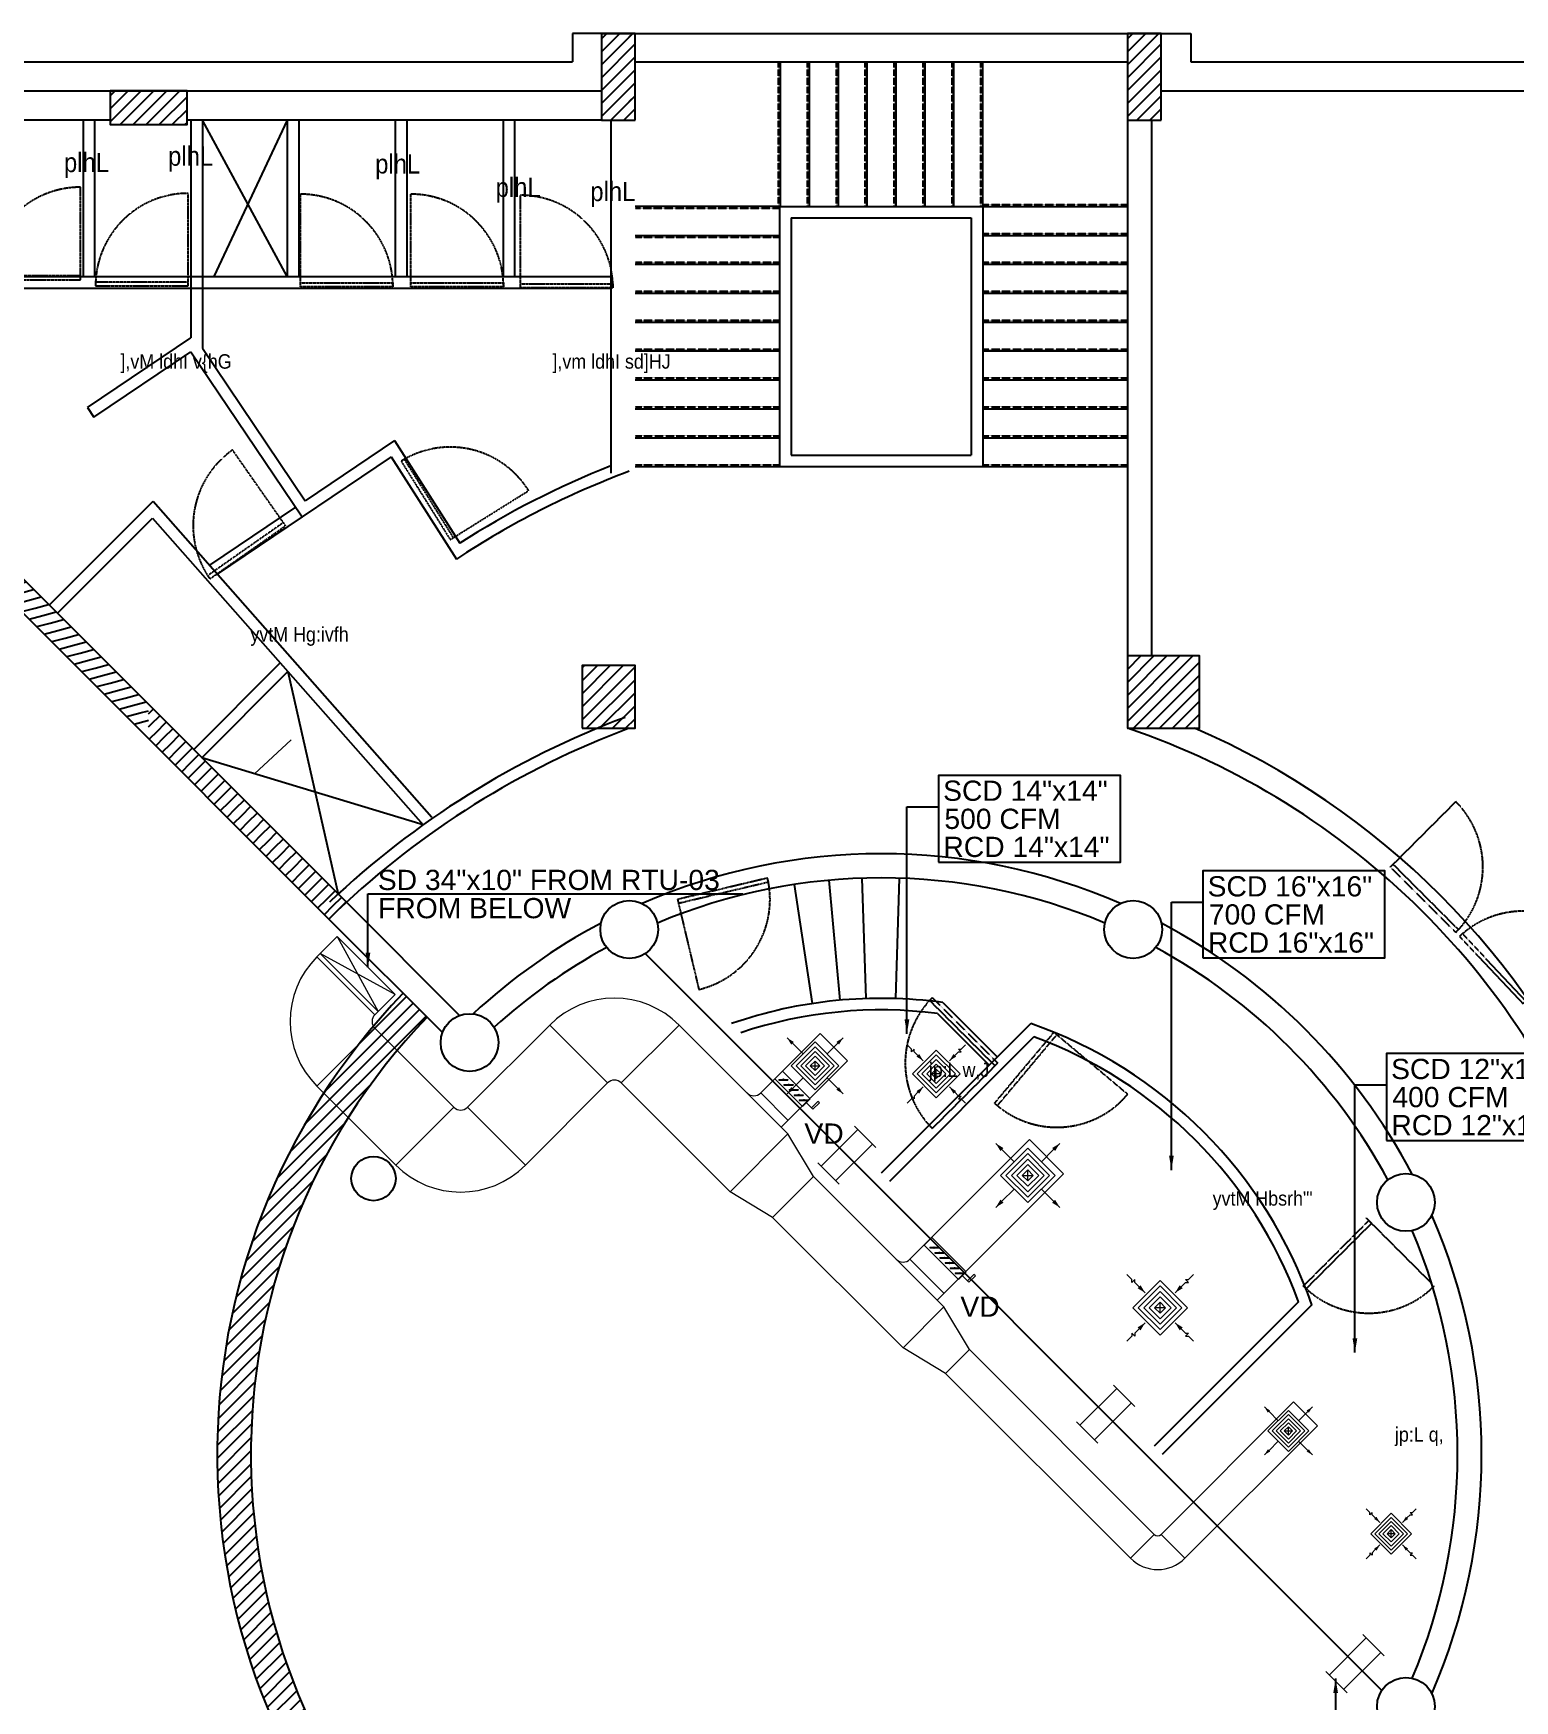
# Model space of a CAD drawing. Header units: inches. Extents: x 751443 to 884462, y -58136 to 349881.
# Drawn here: x 818954 to 834330, y 314210 to 331510 of the extents above; entities that cross this region are included whole.
import ezdxf

# ---------------------------------------------------------------- set-up
doc = ezdxf.new("R2010")
doc.units = ezdxf.units.IN
doc.header["$MEASUREMENT"] = 0
doc.linetypes.add('ACAD_ISO03W100', pattern=[30, 12, -18])
doc.linetypes.add('DASHED2', pattern=[9.524999999999995, 6.349999999999998, -3.174999999999998])
for name, color, linetype, lineweight in [('000RACD', 1, 'Continuous', 18), ('000SACD', 1, 'Continuous', 18), ('000Text', 2, 'Continuous', 18), ('000VD', 1, 'Continuous', 20), ('duct', 1, 'Continuous', 20), ('M-R.DUCT', 3, 'Continuous', 15), ('M-S.DUCT', 1, 'Continuous', 15)]:
    doc.layers.add(name, color=color, linetype=linetype, lineweight=lineweight)
for name, color, linetype in [('4', 4, 'Continuous'), ('AC-LEADER', 30, 'Continuous'), ('COL', 8, 'Continuous'), ('far', 4, 'Continuous'), ('HAT', 8, 'Continuous'), ('HATCH', 8, 'Continuous'), ('sec', 8, 'DASHED2'), ('WALL', 8, 'Continuous')]:
    doc.layers.add(name, color=color, linetype=linetype)
doc.styles.add('Arial', font='arial.ttf')
doc.styles.add('HOREA', font='arial.ttf')
doc.styles.get("Standard").update_dxf_attribs({"font": 'arial.ttf'})
doc.dimstyles.new('DIM 1-50', dxfattribs={"dimtxt": 210, "dimasz": 150, "dimexe": 0.18, "dimexo": 0.0625, "dimgap": 25, "dimtad": 0, "dimdec": 0, "dimzin": 0, "dimdsep": 46, "dimtxsty": 'HOREA', "dimblk": 'OBLIQUE', "dimcen": 0.09, "dimclrd": 256, "dimclre": 256, "dimclrt": 31, "dimadec": 0, "dimazin": 0, "dimtfac": 1, "dimtdec": 0, "dimtofl": 0, "dimtmove": 0, "dimatfit": 3, "dimfxl": 0, "dimtolj": 1, "dimtzin": 0, "dimarcsym": 0})
pattern_1 = [(44.99999999999996, (-243485.0943432184, -376160.220603286), (-67.35192090801861, 67.35192090801868), [])]
pattern_2 = [(14.99999999999992, (-243485.0943432184, -376160.220603286), (-24.65251404601501, 92.00443495403377), [])]
pattern_3 = [(44.99999999999996, (-601746.1254192989, -256071.6514186955), (-67.35192090801861, 67.35192090801868), [])]

# ---------------------------------------------------------------- blocks, each defined once
blk = doc.blocks.new('A$C65071A1E')
at = {"layer": 'far', "ltscale": 0.011}
h = blk.add_hatch(dxfattribs=at)
h.set_pattern_fill('ANSI31', color=8, scale=30, angle=-2.54e-14, style=0)
h.set_pattern_definition(pattern_3)
h.paths.add_polyline_path([(49309.19576835118, 55247.9153698087), (49249.19576835078, 55247.91536980882), (49249.19576835095, 54448.55952086012), (49309.19576835118, 54448.55952086017)], flags=17)
at = {"layer": 'HAT', "ltscale": 0.011}
h = blk.add_hatch(dxfattribs=at)
h.set_pattern_fill('ANSI31', color=8, scale=30, angle=329.9999999999999, style=0)
h.set_pattern_definition(pattern_2)
h.paths.add_polyline_path([(40961.52776145373, 51583.00422305413, 0.0020102692882075), (40871.13512589088, 51496.62016331972), (44259.19576835084, 48108.55952086), (44259.19576835106, 48285.33621615675)])
h = blk.add_hatch(dxfattribs=at)
h.set_pattern_fill('ANSI31', color=8, scale=30, angle=329.9999999999999, style=0)
h.set_pattern_definition(pattern_2)
h.paths.add_polyline_path([(40871.13512589105, 51496.62016331984, 0.0649843056732922), (38358.3446898228, 48352.55634989615), (38562.33582103864, 48148.56521868004, -0.0641464892394039), (40979.45467596464, 51211.52391794949), (44112.41907305455, 48078.55952086012), (44259.195768351, 48078.55952086), (44259.195768351, 48108.55952085982)])
h = blk.add_hatch(dxfattribs=at)
h.set_pattern_fill('ANSI31', color=8, scale=30, angle=-2.54e-14, style=0)
h.set_pattern_definition(pattern_1)
h.paths.add_polyline_path([(54419.19576835095, 48038.55952085994), (55169.19576835106, 48038.55952086006), (55169.19576835095, 48788.55952085994), (54419.19576835095, 48788.55952085994)])
h = blk.add_hatch(dxfattribs=at)
h.set_pattern_fill('ANSI31', color=8, scale=30, angle=-2.54e-14, style=0)
h.set_pattern_definition(pattern_1)
h.paths.add_polyline_path([(44259.19576835106, 48285.33621615675), (44259.195768351, 48108.55952085982), (44289.19576835066, 48078.55952086023), (44465.97246364794, 48078.55952086019)])
h = blk.add_hatch(dxfattribs=at)
h.set_pattern_fill('ANSI31', color=8, scale=30, angle=-2.54e-14, style=0)
h.set_pattern_definition(pattern_1)
h.paths.add_polyline_path([(44289.19576835084, 48078.55952086005), (44259.195768351, 48078.55952086), (44259.19576835114, 47931.78282556401), (44711.81067664955, 47479.16791726575), (44800.19902429722, 47567.55626491361)])
h = blk.add_hatch(dxfattribs=at)
h.set_pattern_fill('ANSI31', color=8, scale=30, angle=-2.54e-14, style=0)
h.set_pattern_definition(pattern_1)
h.paths.add_polyline_path([(44465.97246364794, 48078.55952086019), (44289.19576835066, 48078.55952086023), (44800.19902429722, 47567.55626491361), (44888.58737194572, 47655.94461256216)])
h = blk.add_hatch(dxfattribs=at)
h.set_pattern_fill('ANSI31', color=8, scale=30, angle=-2.54e-14, style=0)
h.set_pattern_definition(pattern_1)
h.paths.add_polyline_path([(44888.58737194572, 47655.94461256216), (44800.19902429722, 47567.55626491361), (46177.62166789324, 46190.13362131811, -0.003886010735371), (46266.69698205088, 46277.83500245689)])
h = blk.add_hatch(dxfattribs=at)
h.set_pattern_fill('ANSI31', color=8, scale=30, angle=-2.54e-14, style=0)
h.set_pattern_definition(pattern_1)
h.paths.add_polyline_path([(44800.19902429722, 47567.55626491361), (44711.81067664891, 47479.16791726541), (46089.92028675459, 46101.05830716036, -0.0038860107353473), (46177.62166789324, 46190.13362131811)])
h = blk.add_hatch(dxfattribs=at)
h.set_pattern_fill('ANSI31', color=8, scale=30, angle=-2.54e-14, style=0)
h.set_pattern_definition(pattern_1)
h.paths.add_polyline_path([(46220.74020575288, 46147.01508345842), (46177.62166789307, 46190.13362131794, 0.0038860107353448), (46089.92028675459, 46101.05830716036), (46132.35185810456, 46058.62673581029)])
h = blk.add_hatch(dxfattribs=at)
h.set_pattern_fill('ANSI31', color=8, scale=30, angle=-2.54e-14, style=0)
h.set_pattern_definition(pattern_1)
h.paths.add_polyline_path([(46309.12855340102, 46235.40343110668), (46266.69698205088, 46277.83500245689, 0.0038860107353735), (46177.62166789324, 46190.13362131811), (46220.74020575288, 46147.01508345842)])
h = blk.add_hatch(dxfattribs=at)
h.set_pattern_fill('ANSI31', color=8, scale=30, angle=-2.54e-14, style=0)
h.set_pattern_definition(pattern_1)
edge = h.paths.add_edge_path()
edge.add_arc((49249.19576835083, 45950.38466352535), 300, -2.54e-14, 360)
h = blk.add_hatch(dxfattribs=at)
h.set_pattern_fill('ANSI31', color=8, scale=30, angle=-2.54e-14, style=0)
h.set_pattern_definition(pattern_1)
edge = h.paths.add_edge_path()
edge.add_arc((54479.19576835095, 45950.38466352558), 300, -2.54e-14, 360)
h = blk.add_hatch(dxfattribs=at)
h.set_pattern_fill('ANSI31', color=8, scale=30, angle=-2.54e-14, style=0)
h.set_pattern_definition([(44.99999999999996, (-1561868.55526988, -151463.893591546), (-67.35192090801861, 67.35192090801868), [])])
h.paths.add_polyline_path([(47150.73799684153, 45040.24059707367), (46903.20772944512, 45287.77086447002, 0.9820246393377646), (56648.40711196067, 35542.57148195399), (56400.87684456442, 35790.10174935052, -0.9810718856714324)])
h = blk.add_hatch(dxfattribs=at)
h.set_pattern_fill('ANSI31', color=8, scale=30, angle=-2.54e-14, style=0)
h.set_pattern_definition(pattern_1)
edge = h.paths.add_edge_path()
edge.add_arc((47591.83523026578, 44775.92005894493), 300, -2.54e-14, 360)
h = blk.add_hatch(dxfattribs=at)
h.set_pattern_fill('ANSI31', color=8, scale=30, angle=-2.54e-14, style=0)
h.set_pattern_definition(pattern_1)
edge = h.paths.add_edge_path()
edge.add_arc((57311.02091101619, 43118.55952086017), 300, -2.54e-14, 360)
h = blk.add_hatch(dxfattribs=at)
h.set_pattern_fill('ANSI31', color=8, scale=30, angle=-2.54e-14, style=0)
h.set_pattern_definition(pattern_1)
edge = h.paths.add_edge_path()
edge.add_arc((57311.02091101631, 37888.55952086029), 300, -2.54e-14, 360)
at = {"layer": 'HATCH'}
h = blk.add_hatch(dxfattribs=at)
h.set_pattern_fill('ANSI31', color=8, scale=30, angle=-2.54e-14, style=0)
h.set_pattern_definition(pattern_3)
h.paths.add_polyline_path([(49309.19576835124, 54348.55952086017), (49309.19576835118, 55247.9153698087), (48959.1957683509, 55247.91536980882), (48959.19576835072, 54348.55952086012)])
h = blk.add_hatch(dxfattribs=at)
h.set_pattern_fill('ANSI31', color=8, scale=30, angle=-2.54e-14, style=0)
h.set_pattern_definition([(44.99999999999996, (-596286.125419299, -256071.6514186956), (-67.35192090801861, 67.35192090801868), [])])
h.paths.add_polyline_path([(54769.19576835095, 54348.55952086), (54769.19576835089, 55247.91536980859), (54419.19576835095, 55247.9153698087), (54419.19576835095, 54348.55952086012)])
h = blk.add_hatch(dxfattribs=at)
h.set_pattern_fill('ANSI31', color=8, scale=30, angle=-2.54e-14, style=0)
h.set_pattern_definition([(44.99999999999996, (-243485.0943432185, -376082.5735444627), (-67.35192090801861, 67.35192090801868), [])])
h.paths.add_polyline_path([(44658.87369282523, 54651.2065796832), (43859.51784387654, 54651.20657968332), (43859.5178438766, 54301.20657968349), (44658.87369282531, 54301.20657968331)])
h = blk.add_hatch(dxfattribs=at)
h.set_pattern_fill('ANSI31', color=8, scale=30, angle=-2.54e-14, style=0)
h.set_pattern_definition([(44.99999999999996, (-243485.0943432184, -376140.220603286), (-67.35192090801861, 67.35192090801868), [])])
h.paths.add_polyline_path([(48759.19576835089, 48038.55952086006), (49309.19576835124, 48038.55952085994), (49309.19576835124, 48688.55952086), (48759.19576835095, 48688.55952086005)])
at = {"layer": 'COL', "color": 8, "ltscale": 0.011}
for points in [[(49309.19576835124, 54348.55952086017), (49309.19576835118, 55247.9153698087), (48959.1957683509, 55247.91536980882), (48959.19576835072, 54348.55952086012)], [(54769.19576835095, 54348.55952086), (54769.19576835089, 55247.91536980859), (54419.19576835095, 55247.9153698087), (54419.19576835095, 54348.55952086012)], [(44658.87369282523, 54651.2065796832), (43859.51784387654, 54651.20657968332), (43859.5178438766, 54301.20657968349), (44658.87369282531, 54301.20657968331)]]:
    blk.add_lwpolyline(points, close=True, dxfattribs=at)
at = {"layer": 'COL', "color": 8, "ltscale": 0.07}
blk.add_lwpolyline([(36447.41750447631, 41622.63866914299, -0.1792268743238819), (40979.45467596464, 51211.52391794949), (46132.35185810456, 46058.62673581029), (46309.12855340102, 46235.40343110668), (40876.64494187976, 51667.88704262822, 0.1829049247826033), (36050.89272990816, 41679.75218874166)], format="xyb", dxfattribs=at)
for points in [[(54419.19576835095, 48038.55952085994), (55169.19576835106, 48038.55952086006), (55169.19576835095, 48788.55952085994), (54419.19576835095, 48788.55952085994)], [(48759.19576835089, 48038.55952086006), (49309.19576835124, 48038.55952085994), (49309.19576835124, 48688.55952086), (48759.19576835095, 48688.55952086005)]]:
    blk.add_lwpolyline(points, close=True, dxfattribs=at)
for centre, radius in [((49249.19576835083, 45950.38466352535), 300), ((54479.19576835095, 45950.38466352558), 300), ((47591.83523026578, 44775.92005894493), 300), ((46594.15414657128, 43365.82367897717), 230.3462183214719), ((57311.02091101619, 43118.55952086017), 300), ((57311.02091101631, 37888.55952086029), 300)]:
    blk.add_circle(centre, radius, dxfattribs=at)
at = {"layer": 'duct', "color": 8, "ltscale": 0.011}
blk.add_line((45740.18464074807, 47919.35409451214), (45359.47879809116, 47565.56386126633), dxfattribs=at)
at = {"layer": 'sec', "color": 8, "ltscale": 0.5}
for p, q in [((43552.34626727228, 52691.60053497631), (43552.34626714134, 53651.60053497648)), ((44669.08840204127, 52627.87964914816), (44669.08840191036, 53587.87964914807)), ((45835.7729970131, 52619.30092852176), (45835.77299708988, 53579.30092852158)), ((46983.24140086699, 52619.30092852176), (46983.24140094376, 53579.30092852163)), ((48119.46179550174, 52607.82863128364), (48119.4617955784, 53567.82863128364)), ((45681.91870092617, 50138.7215693974), (45131.28532192203, 50925.10753183988)), ((47390.50696283983, 49994.89731138639), (48204.6331350809, 50503.6198051614)), ((57149.6359858834, 46597.43073668619), (57828.45849587662, 47276.25324657097)), ((49750.04214191972, 46261.73278147672), (49971.31771210841, 45327.58230000312)), ((53687.52825120481, 44857.92425097551), (54422.93091654927, 44240.84814561743)), ((53073.54219707607, 44563.87174636857), (52394.71968708267, 43885.04923648373)), ((56897.14108204153, 42957.89280719178), (57575.96359192659, 42279.07029719898))]:
    blk.add_line(p, q, dxfattribs=at)
for points in [[(42592.34626727235, 52691.60053497608), (43552.34626727228, 52691.60053497631), (43552.34626727217, 52731.60053497655), (42592.34626727241, 52731.60053497648)], [(43709.08840204151, 52627.87964914811), (44669.08840204127, 52627.87964914816), (44669.08840204157, 52667.87964914835), (43709.08840204145, 52667.87964914829)], [(46795.77299701304, 52619.30092857577), (45835.7729970131, 52619.30092852176), (45835.77299701071, 52659.30092852198), (46795.77299701059, 52659.30092857589)], [(47943.24140086675, 52619.30092857571), (46983.24140086699, 52619.30092852176), (46983.24140086477, 52659.30092852193), (47943.24140086478, 52659.300928576)], [(49079.4617955014, 52607.82863133776), (48119.46179550174, 52607.82863128364), (48119.46179549929, 52647.82863128369), (49079.46179549908, 52647.82863133764)], [(46881.7844691763, 50809.02348369642), (47390.50696283983, 49994.89731138639), (47424.4288866862, 50016.09408195606), (46915.70639302283, 50830.22025426591)], [(44895.53273840898, 49588.08819050036), (45681.91870092617, 50138.7215693974), (45658.97564347203, 50171.48765116915), (44872.58968095468, 49620.85427227229)], [(57828.45849586026, 45918.60822678547), (57149.6359858834, 46597.43073668619), (57177.92025712893, 46625.71500793538), (57856.74276710643, 45946.8924980346)], [(50684.19262342351, 46483.00835153818), (49750.04214191972, 46261.73278147672), (49759.26195733888, 46222.80984474773), (50693.41243884262, 46444.08541480896)], [(57867.83663009642, 45878.06261767572), (58526.54213575831, 45179.70235476692), (58555.64048004633, 45207.14841750249), (57896.93497438472, 45905.50868041164)], [(52394.71968709885, 45242.69425626934), (53073.54219707607, 44563.87174636857), (53045.25792583018, 44535.58747511941), (52366.43541585303, 45214.4099850202)], [(53070.45214594706, 44122.52158554686), (53687.52825124589, 44857.92425094094), (53656.88647352105, 44883.63575532853), (53039.81036822221, 44148.23308993448)], [(56246.60284338606, 42250.78602596532), (56925.42535328678, 42929.60853594218), (56953.70962453574, 42901.32426469654), (56274.8871146353, 42222.50175471931)]]:
    blk.add_lwpolyline(points, close=True, dxfattribs=at)
for centre, start, end in [((43552.34626714127, 52691.60053497626), 90, 180), ((44669.08840191025, 52627.87964914807), 90, 180), ((45835.77299714401, 52619.30092852164), 3.3350533e-09, 90.00000000333507), ((46983.24140099789, 52619.30092852169), 3.3350533e-09, 90.00000000333507), ((48119.46179563265, 52607.82863128352), 3.3350533e-09, 90.00000000333507), ((45681.91870081918, 50138.72156932219), 124.9999999997899, 215.0000000002666), ((47390.50696277071, 49994.89731149762), 31.99999999917859, 121.9999999996209), ((57149.63598597572, 46597.43073659363), 315.0000000029481, 45.0000000041267), ((49750.04214204688, 46261.73278150722), 283.3262389061225, 13.32623890631399), ((58526.54213566844, 45179.70235486156), 43.32623890629768, 133.326238906298), ((53073.54219698328, 44563.87174646105), 135.000000002948, 225.0000000041267), ((53687.52825112028, 44857.92425087516), 230.0000000025602, 320.0000000025618), ((56925.42535319434, 42929.60853585004), 225.0000000041267, 315.0000000029481)]:
    blk.add_arc(centre, 960.0000000000363, start, end, dxfattribs=at)
at = {"layer": 'WALL', "color": 8, "ltscale": 0.011}
for p, q in [((48959.1957683509, 55247.91536980882), (48659.19576835102, 55247.91536980899)), ((48659.19576835102, 55247.91536980899), (48659.19576835089, 54952.06236623707)), ((48959.1957683509, 55247.91536980882), (55079.19576835066, 55247.9153698087)), ((55079.19576835066, 55247.9153698087), (55079.19576835083, 54952.06236623713)), ((35875.69292296973, 54952.06236623725), (48659.19576835089, 54952.06236623707)), ((49309.19576835137, 54952.06236623719), (54419.19576835106, 54952.06236623713)), ((50819.19576835119, 53452.06236623702), (50819.19576835124, 54952.06236623702)), ((51119.19576835106, 53452.0623662369), (51119.19576835106, 54952.0623662369)), ((51419.19576835118, 53452.06236623713), (51419.19576835125, 54952.06236623713)), ((51719.19576835106, 53452.06236623702), (51719.19576835112, 54952.06236623702)), ((52019.19576835083, 53452.06236623696), (52019.19576835095, 54952.0623662369)), ((52319.19576835106, 53452.06236623713), (52319.19576835106, 54952.06236623713)), ((52619.19576835084, 53452.06236623702), (52619.19576835089, 54952.06236623696)), ((52919.19576835072, 53452.0623662369), (52919.19576835078, 54952.0623662369)), ((55079.19576835083, 54952.06236623713), (66259.1957683509, 54952.06236623713)), ((36176.54870952339, 54651.20657968332), (48959.19576835072, 54651.20657968349)), ((54769.19576835095, 54651.20657968343), (65959.19576835095, 54651.20657968332)), ((39856.54870952321, 54351.20657968355), (43859.51784387671, 54351.20657968349)), ((43579.19576835165, 54348.55952085959), (43579.19576835159, 52724.32685422725)), ((43699.19576835154, 54348.55952085982), (43699.19576835165, 52724.32685422719)), ((44658.87369282548, 54351.20657968331), (48959.19576835066, 54351.20657968331)), ((44699.19576835165, 54348.55952085982), (44699.19576835165, 52088.08087415385)), ((44819.19576835137, 54348.55952085982), (44819.19576835177, 51980.04555177366)), ((45699.19576835194, 52724.32685422719), (44819.19576835137, 54348.55952085982)), ((45699.19576835148, 54348.55952085982), (44937.84465781382, 52724.32685422714)), ((45699.19576835148, 54348.55952085982), (45699.19576835194, 52724.32685422719)), ((45819.19576835142, 54348.55952085994), (45819.195768352, 52724.32685422719)), ((46819.19576835137, 54348.55952086017), (46819.195768352, 52724.32685422731)), ((46939.19576835142, 54348.55952086006), (46939.19576835146, 52724.32685422719)), ((47939.19576835135, 54348.55952085994), (47939.19576835165, 52724.32685422719)), ((48059.19576835124, 54348.55952086012), (48059.19576835154, 52724.32685422737)), ((49059.19576835119, 54348.55952085994), (49059.19576835095, 50684.32685422702)), ((54419.19576835095, 54348.55952086012), (54419.19576835095, 48788.55952085994)), ((54669.19576835089, 54348.55952086), (54669.19576835078, 48788.55952086006)), ((50809.1957683513, 53452.06236623713), (49309.1957683513, 53452.06236623719)), ((50809.1957683513, 53452.06236623713), (52919.19576835072, 53452.0623662369)), ((50809.1957683513, 53452.06236623713), (50809.19576835142, 50752.06236623719)), ((50929.19576835124, 53332.06236623714), (52799.19576835095, 53332.06236623725)), ((50929.19576835124, 53332.06236623714), (50929.19576835114, 50872.06236623719)), ((52799.19576835095, 53332.06236623725), (52799.1957683513, 50872.06236623713)), ((52919.19576835072, 53452.0623662369), (52919.19576835083, 50752.06236623696)), ((52919.19576835072, 53452.0623662369), (54419.19576835102, 53452.06236623713)), ((49309.19576835118, 53152.06236623708), (50809.19576835165, 53152.06236623714)), ((52919.19576835089, 53152.06236623708), (54419.19576835089, 53152.06236623701)), ((49309.19576835142, 52852.06236623719), (50809.19576835137, 52852.06236623714)), ((52919.19576835078, 52852.06236623696), (54419.19576835106, 52852.06236623719)), ((42459.19576835176, 52604.3268542272), (49059.19576835119, 52604.3268542272)), ((42579.19576835165, 52724.32685422737), (49059.19576835106, 52724.32685422737)), ((49309.1957683513, 52552.06236623702), (50809.19576835159, 52552.06236623725)), ((52919.19576835083, 52552.06236623725), (54419.19576835102, 52552.06236623702)), ((49309.19576835154, 52252.06236623725), (50809.19576835148, 52252.06236623713)), ((52919.19576835072, 52252.06236623713), (54419.19576835084, 52252.06236623719)), ((43625.01479913118, 51364.66917711924), (44699.19576835165, 52088.08087415385)), ((43692.04580542658, 51265.13604597709), (44699.19576835165, 51943.40542955815)), ((44699.19576835154, 51943.40542955798), (45852.22177643764, 50231.29792565738)), ((44819.19576835177, 51980.04555177366), (45884.72390128409, 50397.8620630957)), ((49309.19576835118, 51952.06236623725), (50809.19576835154, 51952.06236623714)), ((52919.19576835078, 51952.06236623707), (54419.19576835089, 51952.06236623719)), ((49309.1957683513, 51652.06236623725), (50809.19576835142, 51652.06236623731)), ((52919.19576835083, 51652.06236623707), (54419.19576835077, 51652.06236623702)), ((43625.01479913118, 51364.66917711924), (43692.04580542677, 51265.13604597691)), ((49309.1957683513, 51352.06236623725), (50809.1957683513, 51352.06236623713)), ((52919.19576835072, 51352.06236623696), (54419.19576835102, 51352.06236623719)), ((49309.19576835124, 51052.06236623701), (50809.19576835148, 51052.06236623738)), ((52919.19576835089, 51052.06236623714), (54419.19576835095, 51052.06236623701)), ((46813.69979194422, 51023.48478852337), (45884.72390128409, 50397.8620630957)), ((46813.69979194422, 51023.48478852337), (47491.33400551682, 49959.53974539166)), ((46813.69979194422, 51023.48478852337), (47491.33400551682, 49959.53974539166)), ((50929.19576835114, 50872.06236623719), (52799.1957683513, 50872.06236623713)), ((46778.61940234176, 50855.18430782852), (45852.22177643764, 50231.29792565738)), ((46778.61940234176, 50855.18430782852), (47455.16288785634, 49792.95180324293)), ((46778.61940234176, 50855.18430782852), (47455.16288785623, 49792.95180324275)), ((49309.1957683513, 50752.06236623743), (50809.19576835142, 50752.06236623719)), ((50809.19576835142, 50752.06236623719), (54419.19576835095, 50752.06236623702)), ((43229.01902181723, 49315.51296269063), (44307.63905823409, 50394.13299910774)), ((44307.63905823409, 50394.13299910774), (47198.32194704037, 47113.63943856439)), ((43313.87183555976, 49230.66014894852), (44302.11010366822, 50218.89841705697)), ((44302.11010366822, 50218.89841705697), (47108.2887279323, 47034.30458205679)), ((45785.19077014153, 50330.83105679959), (44892.91941990387, 49729.92715867978)), ((45785.19077014153, 50330.83105679959), (44892.91941990387, 49729.92715867978)), ((45852.22177643717, 50231.29792565721), (44959.95042619968, 49630.39402753758)), ((44728.08539793278, 47816.44658657516), (45626.99296171741, 48715.35415035983)), ((44812.93821167513, 47731.59377283286), (45706.48593320009, 48625.14149435787)), ((45706.48593320009, 48625.14149435787), (46227.15177404832, 46317.38021045967)), ((47108.2887279323, 47034.30458205679), (44812.93821167513, 47731.59377283286)), ((51152.07965973716, 45181.70024297366), (50963.96904017669, 46417.46494339531)), ((51436.79223873045, 45216.24837022347), (51323.89050573167, 46461.13920828342)), ((51708.74749928276, 45233.03579246657), (51667.68471492738, 46482.36114950574)), ((52015.42733183863, 45233.17250526478), (52055.37624292314, 46482.53397597835)), ((46309.12855340119, 46235.4034311072), (47487.3829701584, 45057.14901435046)), ((46132.35185810456, 46058.62673581029), (47310.60627486106, 44880.37231905417)), ((57060.74840723657, 38053.97921089721), (49414.61545838769, 45700.11215974579)), ((52504.63757805595, 45192.05013687137), (53070.32300300551, 44626.36471192222)), ((52448.56330062034, 45078.41878682227), (52985.47018926286, 44541.51189817957)), ((53417.38504149612, 44973.42675041299), (51864.19576835119, 43420.23747726771)), ((53448.57151988531, 44834.90760131724), (51949.04858209365, 43335.38466352524)), ((56195.54384880837, 42087.93527239476), (54696.02091101625, 40588.41233460247)), ((56334.06299790412, 42056.74879400522), (54780.87372475895, 40503.55952086017))]:
    blk.add_line(p, q, dxfattribs=at)
at = {"layer": 'WALL', "color": 8, "linetype": 'ACAD_ISO03W100', "ltscale": 0.011}
for p, q in [((50799.1957683513, 53452.06236623725), (50799.19576835137, 54952.06236623719)), ((51099.19576835118, 53452.06236623713), (51099.19576835125, 54952.06236623713)), ((51399.19576835097, 53452.06236623702), (51399.19576835106, 54952.06236623696)), ((51699.19576835118, 53452.06236623725), (51699.19576835118, 54952.06236623725)), ((51999.19576835095, 53452.06236623713), (51999.19576835106, 54952.06236623707)), ((52299.19576835084, 53452.06236623702), (52299.19576835084, 54952.06236623702)), ((52599.19576835095, 53452.06236623725), (52599.19576835106, 54952.06236623713)), ((52899.19576835083, 53452.06236623713), (52899.19576835083, 54952.06236623707)), ((52919.19576835072, 53472.0623662369), (54419.19576835102, 53472.06236623725)), ((50809.19576835137, 53432.06236623725), (49309.19576835124, 53432.06236623713)), ((49309.19576835114, 53132.06236623702), (50809.19576835159, 53132.06236623708)), ((52919.19576835095, 53172.06236623707), (54419.19576835095, 53172.06236623702)), ((49309.19576835142, 52872.06236623725), (50809.19576835142, 52872.06236623719)), ((52919.19576835083, 52872.06236623696), (54419.19576835095, 52872.06236623702)), ((49309.1957683513, 52572.06236623708), (50809.19576835142, 52572.06236623719)), ((52919.19576835072, 52572.06236623713), (54419.19576835102, 52572.06236623702)), ((49309.19576835137, 52272.06236623707), (50809.19576835148, 52272.06236623719)), ((52919.19576835078, 52272.06236623714), (54419.19576835089, 52272.0623662369)), ((49309.19576835124, 51972.06236623725), (50809.19576835137, 51972.06236623702)), ((52919.19576835066, 51972.06236623702), (54419.19576835089, 51972.06236623719)), ((49309.19576835114, 51672.06236623708), (50809.19576835148, 51672.06236623736)), ((52919.19576835089, 51672.06236623713), (54419.19576835084, 51672.06236623708)), ((49309.19576835137, 51372.06236623725), (50809.1957683513, 51372.06236623719)), ((52919.19576835072, 51372.06236623696), (54419.19576835084, 51372.06236623708)), ((49309.19576835124, 51072.06236623707), (50809.19576835137, 51072.06236623725)), ((52919.19576835078, 51072.06236623696), (54419.19576835089, 51072.06236623707)), ((49309.19576835165, 50772.06236623713), (50809.19576835142, 50772.06236623719)), ((52919.19576835083, 50772.06236623702), (54419.19576835084, 50772.0623662369))]:
    blk.add_line(p, q, dxfattribs=at)
at = {"layer": 'WALL', "color": 8, "ltscale": 0.011}
for centre, radius, start, end in [((52381.89868563861, 42318.88468847619), 8951.782216809503, 110.4844395597927, 123.3919664698543), ((52381.89868563861, 42318.88468847619), 9071.782216809503, 111.4856342890072, 122.6221446348277), ((52381.89868563861, 39652.82298259447), 9071.782216809503, 110.4844395597927, 133.4925729301885), ((52381.89868563861, 39652.82298259447), 8951.782216809503, 110.4844395597927, 133.4925729301885), ((51864.19576835112, 40503.55952086023), 7956.396797545794, 327.0793169091931, 71.26901043563963), ((51864.19576835112, 40503.55952086023), 8206.396797545793, 23.33766433162235, 66.66233566837846), ((51864.19576835112, 40503.55952086023), 6232.030216307343, 66.52240236530433, 113.4775976346957), ((51864.19576835112, 40503.55952086023), 5982.030216307343, 67.15612083756085, 112.8438791624391), ((51864.19576835112, 40503.55952086023), 6232.030216307343, 117.8133722210751, 132.8321127071527), ((51864.19576835112, 40503.55952086023), 6232.030216307343, 27.81337222068622, 62.18662777892489), ((51864.19576835112, 40503.55952086023), 5982.030216307343, 118.4470906920177, 132.1983942355952), ((51864.19576835112, 40503.55952086023), 5982.030216307343, 28.44709069241379, 61.55290930798225), ((51864.19576835112, 40503.55952086023), 6892.030216307341, 136.0392242814679, 313.9607757185332), ((51864.19576835112, 40503.55952086023), 4732.030216307342, 82.2216110728381, 109.1613147075977), ((51864.19576835112, 40503.55952086023), 6542.030216307343, 136.0948295956507, 313.9051704043499), ((51864.19576835112, 40503.55952086023), 4612.030216307343, 82.720768892354, 108.4371690894686), ((51864.19576835112, 40503.55952086023), 4732.030216307342, 19.16131470759795, 70.83868529240223), ((51864.19576835112, 40503.55952086023), 4612.030216307343, 20.09215359755858, 69.90784640272693), ((51864.19576835112, 40503.55952086023), 6232.030216307343, 336.5224023653042, 23.47759763469574), ((51864.19576835112, 40503.55952086023), 5982.030216307343, 337.15612083756, 22.84387916243994)]:
    blk.add_arc(centre, radius, start, end, dxfattribs=at)
at = {"layer": '4', "color": 8, "width": 0.8849366359447017}
for s, height, p in [('plhL', 200, (43381.44584514792, 53807.94428452531)), ('plhL', 200, (44462.42068230912, 53873.92429980307)), ('plhL', 200, (46611.77350078038, 53793.62319519553)), ('plhL', 200, (47861.76567971693, 53550.13979630711)), ('plhL', 200, (48844.90912775537, 53507.17155226106)), ('],vM ldhI v{hG', 150, (43967.76966503388, 51768.67695642528)), ('],vm ldhI sd]HJ', 150, (48451.96457594969, 51768.67695642528)), ('yvtM Hg:ivfh', 150, (45316.86206340235, 48937.36823717595)), ('jp:L w,J', 150, (52358.24157419287, 44419.10933810039)), ('yvtM Hbsrh"\'', 150, (55304.58733654254, 43084.54242336607)), ('jp:L q,', 150, (57196.6116046513, 40635.35860940364))]:
    blk.add_text(s, height=height, dxfattribs=at).set_placement(p)
blk = doc.blocks.new('R.C.D.')
at = {"layer": '000RACD', "color": 1}
for p, q in [((-0.005599999999787999, 0.0984466056013105), (-1.42e-14, 0.1040466056021785)), ((0.0055999999997738, 0.0984466056013105), (-0.005599999999787999, 0.0984466056013105)), ((-1.42e-14, 0.1040466056021785), (-1.42e-14, 0.1222364157040943)), ((-1.42e-14, 0.0928466056004425), (0.0055999999997738, 0.0984466056013105)), ((-1.42e-14, 0.0774207238143134), (-1.42e-14, 0.0928466056004425)), ((0.0500000000096961, 0.0499999999999972), (-0.050000000009689, 0.0500000000000114)), ((-0.050000000009689, 0.0500000000000114), (-0.050000000009689, -0.049999999999983)), ((-1.42e-14, 0.0550207238108413), (-1.42e-14, 0.0774207238143134)), ((-1.42e-14, 0.0550207238108413), (-1.42e-14, 0.0774207238143134)), ((0.0500000000096961, 0.0500000000000114), (0.0500000000096961, -0.049999999999983)), ((-0.1040466056021643, 1.42e-14), (-0.1222364157040801, 1.42e-14)), ((-0.0984466056012963, 0.005599999999787999), (-0.1040466056021643, 1.42e-14)), ((-0.0984466056012963, -0.0055999999997738), (-0.0984466056012963, 0.005599999999787999)), ((-0.0928466056004283, 1.42e-14), (-0.0984466056012963, -0.0055999999997738)), ((-0.0774207238143063, 1.42e-14), (-0.0928466056004283, 1.42e-14)), ((-0.0550207238108342, 1.42e-14), (-0.0774207238143063, 1.42e-14)), ((-0.0550207238108342, 1.42e-14), (-0.0774207238143063, 1.42e-14)), ((0.0550207238108342, 1.42e-14), (0.0774207238143063, 1.42e-14)), ((0.0550207238108342, 1.42e-14), (0.0774207238143063, 1.42e-14)), ((0.0774207238143063, 1.42e-14), (0.0928466056004283, 1.42e-14)), ((0.0928466056004283, 1.42e-14), (0.0984466056012963, -0.0055999999997738)), ((0.0984466056012963, -0.0055999999997738), (0.0984466056012963, 0.005599999999787999)), ((0.0984466056012963, 0.005599999999787999), (0.1040466056021643, 1.42e-14)), ((0.1040466056021643, 1.42e-14), (0.1222364157040801, 1.42e-14)), ((0.0500000000096961, -0.049999999999983), (-0.050000000009689, -0.0499999999999687)), ((-1.42e-14, -0.0550207238108129), (-1.42e-14, -0.07742072381428501)), ((-1.42e-14, -0.0550207238108129), (-1.42e-14, -0.07742072381428501)), ((-1.42e-14, -0.07742072381428501), (-1.42e-14, -0.092846605600414)), ((0.0055999999997738, -0.0984466056012821), (-0.005599999999787999, -0.0984466056012821)), ((-0.005599999999787999, -0.0984466056012821), (-1.42e-14, -0.1040466056021501)), ((-1.42e-14, -0.092846605600414), (0.0055999999997738, -0.0984466056012821)), ((-1.42e-14, -0.1040466056021501), (-1.42e-14, -0.1222364157040658))]:
    blk.add_line(p, q, dxfattribs=at)
at = {"layer": '000RACD', "color": 0}
for p, q in [((-0.0400000000077512, 0.0400000000000205), (-0.0400000000077512, -0.0399999999999636)), ((0.0400000000077512, 0.0400000000000205), (-0.0400000000077512, 0.0400000000000205)), ((-0.0300000000058134, 0.0300000000000011), (-0.0300000000058134, -0.0299999999999727)), ((0.0300000000058134, 0.0300000000000011), (-0.0300000000058134, 0.0300000000000154)), ((-0.0200000000038756, 0.0200000000000102), (-0.0200000000038756, -0.0199999999999818)), ((0.0200000000038756, 0.0200000000000102), (-0.0200000000038756, 0.0200000000000245)), ((0.0100000000019378, 0.0100000000000051), (-0.0100000000019378, 0.0100000000000051)), ((-0.0100000000019378, 0.0100000000000051), (-0.0100000000019378, -0.0099999999999909)), ((-0.0100000000019378, -0.0099999999999909), (0.0100000000019378, 0.0100000000000051)), ((0.0100000000019378, -0.0099999999999909), (-0.0100000000019378, 0.0100000000000051)), ((0.0100000000019378, 0.0100000000000051), (0.0100000000019378, -0.0099999999999909)), ((0.0200000000038756, 0.0200000000000102), (0.0200000000038756, -0.0199999999999818)), ((0.0300000000058134, 0.0300000000000011), (0.0300000000058134, -0.0299999999999869)), ((0.0400000000077512, 0.0400000000000205), (0.0400000000077512, -0.0399999999999778)), ((0.0400000000077512, -0.0399999999999778), (-0.0400000000077512, -0.0399999999999636)), ((0.0300000000058134, -0.0299999999999727), (-0.0300000000058134, -0.0299999999999727)), ((0.0200000000038756, -0.0199999999999818), (-0.0200000000038756, -0.0199999999999818)), ((0.0100000000019378, -0.0099999999999909), (-0.0100000000019378, -0.0099999999999909))]:
    blk.add_line(p, q, dxfattribs=at)
at = {"layer": '000RACD', "color": 1}
blk.add_lwpolyline([(0.0500000000096961, 0.0500000000000114), (-0.050000000009689, 0.0500000000000114), (-0.050000000009689, -0.0499999999999687), (0.0500000000096961, -0.0499999999999687)], close=True, dxfattribs=at)
for points in [[(0.005558553390145, 0.0774266613761086), (-0.0054770605566574, 0.0774266613761086), (-1.42e-14, 0.0550207238108413)], [(-0.0774266613761014, -0.005558553390145), (-0.0774266613761014, 0.0054770605566574), (-0.0550207238108342, 1.42e-14)], [(0.0774266613761014, -0.005558553390145), (0.0774266613761014, 0.0054770605566574), (0.0550207238108342, 1.42e-14)], [(0.005558553390145, -0.0774266613760801), (-0.0054770605566574, -0.0774266613760801), (-1.42e-14, -0.0550207238108129)]]:
    blk.add_solid(points, dxfattribs=at)
blk = doc.blocks.new('S.C.D.')
at = {"layer": '000SACD', "color": 1}
for p, q in [((0, 0.1172156919029135), (0, 0.0948156918994414)), ((0, 0.1172156919029135), (0, 0.0948156918994414)), ((0, 0.0948156918994414), (0, 0.0499999999999758)), ((0.0500000000096961, 0.0499999999999687), (-0.050000000009689, 0.049999999999983)), ((-0.050000000009689, 0.049999999999983), (-0.050000000009689, -0.0500000000000114)), ((0.0500000000096961, 0.049999999999983), (0.0500000000096961, -0.0500000000000114)), ((-0.1172156919029348, -1.42e-14), (-0.0948156918994627, -1.42e-14)), ((-0.1172156919029348, -1.42e-14), (-0.0948156918994627, -1.42e-14)), ((-0.0948156918994627, -1.42e-14), (-0.050000000009689, -1.42e-14)), ((0.0948156918994627, -1.42e-14), (0.0500000000096961, -1.42e-14)), ((0.1172156919029419, -1.42e-14), (0.0948156918994627, -1.42e-14)), ((0.1172156919029419, -1.42e-14), (0.0948156918994627, -1.42e-14)), ((0.0500000000096961, -0.0500000000000114), (-0.050000000009689, -0.0499999999999972)), ((0, -0.09481569189948401), (0, -0.0500000000000043)), ((0, -0.1172156919029561), (0, -0.09481569189948401)), ((0, -0.1172156919029561), (0, -0.09481569189948401))]:
    blk.add_line(p, q, dxfattribs=at)
at = {"layer": '000SACD', "color": 0}
for p, q in [((0.0100000000097325, 0.0100000000000193), (-0.0100000000097254, -0.0100000000000336)), ((0.0100000000097325, -0.0100000000000336), (-0.0100000000097254, 0.0100000000000193))]:
    blk.add_line(p, q, dxfattribs=at)
at = {"layer": '000SACD', "color": 1}
blk.add_lwpolyline([(0.0500000000096961, 0.049999999999983), (-0.050000000009689, 0.049999999999983), (-0.050000000009689, -0.0499999999999972), (0.0500000000096961, -0.0499999999999972)], close=True, dxfattribs=at)
at = {"layer": '000SACD', "color": 0}
for points in [[(0.0400000000097052, 0.0399999999999921), (-0.0400000000096981, 0.0399999999999921), (-0.0400000000096981, -0.0400000000000063), (0.0400000000097052, -0.0400000000000063)], [(0.0300000000097143, 0.0300000000000011), (-0.0300000000097072, 0.0300000000000011), (-0.0300000000097072, -0.0300000000000154), (0.0300000000097143, -0.0300000000000154)], [(0.0200000000097234, 0.0200000000000102), (-0.0200000000097163, 0.0200000000000102), (-0.0200000000097163, -0.0200000000000245), (0.0200000000097234, -0.0200000000000245)], [(0.0100000000097325, 0.0100000000000193), (-0.0100000000097254, 0.0100000000000193), (-0.0100000000097254, -0.0100000000000336), (0.0100000000097325, -0.0100000000000336)]]:
    blk.add_lwpolyline(points, close=True, dxfattribs=at)
at = {"layer": '000SACD', "color": 1}
for points in [[(0.0055585533901592, 0.0948097543376463), (-0.0054770605566432, 0.0948097543376463), (0, 0.1172156919029135)], [(-0.0948097543376676, -0.0055585533901734), (-0.0948097543376676, 0.005477060556629001), (-0.1172156919029348, -1.42e-14)], [(0.0948097543376747, -0.0055585533901734), (0.0948097543376747, 0.005477060556629001), (0.1172156919029419, -1.42e-14)], [(0.0055585533901592, -0.0948097543376889), (-0.0054770605566432, -0.0948097543376889), (0, -0.1172156919029561)]]:
    blk.add_solid(points, dxfattribs=at)
blk = doc.blocks.new('_Oblique')
at = {"color": 0, "linetype": 'ByBlock', "lineweight": -2}
blk.add_line((-0.5, -0.5), (0.5, 0.5), dxfattribs=at)
blk = doc.blocks.new('*U16')
at = {"layer": '000VD'}
h = blk.add_hatch(color=15, dxfattribs=at)
edge = h.paths.add_edge_path()
edge.add_arc((0.0250000000000341, 0.0375000000022787), 0.0048809773190328, 0, 360)
h = blk.add_hatch(color=15, dxfattribs=at)
edge = h.paths.add_edge_path()
edge.add_arc((0.0749999999999886, 0.0375000000022787), 0.0048809773190328, 0, 360)
h = blk.add_hatch(color=15, dxfattribs=at)
edge = h.paths.add_edge_path()
edge.add_arc((0.07499999999998859, 0.0375000000022787), 0.0048809773190328, 0, 360)
h = blk.add_hatch(color=15, dxfattribs=at)
edge = h.paths.add_edge_path()
edge.add_arc((0.1249999999999431, 0.0375000000022787), 0.0048809773190328, 0, 360)
h = blk.add_hatch(color=15, dxfattribs=at)
edge = h.paths.add_edge_path()
edge.add_arc((0.1749999999998976, 0.0375000000022787), 0.0048809773190328, 0, 360)
h = blk.add_hatch(color=15, dxfattribs=at)
edge = h.paths.add_edge_path()
edge.add_arc((0.2249999999998521, 0.0375000000022787), 0.0048809773190328, 0, 360)
h = blk.add_hatch(color=15, dxfattribs=at)
edge = h.paths.add_edge_path()
edge.add_arc((0.2749999999998066, 0.0375000000022787), 0.0048809773190328, 0, 360)
at = {"layer": '000VD', "color": 1}
blk.add_line((-0.0638433603779163, 0.0374999999999979), (0, 0.0374999999999979), dxfattribs=at)
at = {"layer": '000VD', "color": 15}
for p, q in [((0.0457219420840147, 0.0614980322573864), (0.0010019677516766, 0.0167780579204795)), ((0.0042780579249779, 0.0135019677471711), (0.0010019677516766, 0.0167780579204795)), ((0.0489980322573729, 0.0582219420840744), (0.0042780579249779, 0.0135019677471711)), ((0.0489980322573729, 0.0582219420840744), (0.0457219420840147, 0.0614980322573864)), ((0.0957219420839692, 0.0614980322573864), (0.0510019677516311, 0.0167780579204795)), ((0.0957219420839692, 0.0614980322573864), (0.05100196775163109, 0.0167780579204795)), ((0.0542780579249325, 0.0135019677471711), (0.0510019677516311, 0.0167780579204795)), ((0.05427805792493239, 0.0135019677471711), (0.05100196775163109, 0.0167780579204795)), ((0.0989980322573274, 0.0582219420840744), (0.0542780579249325, 0.0135019677471711)), ((0.0989980322573274, 0.0582219420840744), (0.05427805792493239, 0.0135019677471711)), ((0.0989980322573274, 0.0582219420840744), (0.0957219420839692, 0.0614980322573864)), ((0.0989980322573274, 0.0582219420840744), (0.0957219420839692, 0.0614980322573864)), ((0.1457219420839237, 0.0614980322573864), (0.1010019677515856, 0.0167780579204795)), ((0.1042780579248869, 0.0135019677471711), (0.1010019677515856, 0.0167780579204795)), ((0.1489980322572819, 0.0582219420840744), (0.1042780579248869, 0.0135019677471711)), ((0.1489980322572819, 0.0582219420840744), (0.1457219420839237, 0.0614980322573864)), ((0.1957219420838782, 0.0614980322573864), (0.1510019677515401, 0.0167780579204795)), ((0.1542780579248414, 0.0135019677471711), (0.1510019677515401, 0.0167780579204795)), ((0.1989980322572364, 0.0582219420840744), (0.1542780579248414, 0.0135019677471711)), ((0.1989980322572364, 0.0582219420840744), (0.1957219420838782, 0.0614980322573864)), ((0.2457219420838327, 0.0614980322573864), (0.2010019677514946, 0.0167780579204795)), ((0.2042780579247959, 0.0135019677471711), (0.2010019677514946, 0.0167780579204795)), ((0.2489980322571909, 0.0582219420840744), (0.2042780579247959, 0.0135019677471711)), ((0.2489980322571909, 0.0582219420840744), (0.2457219420838327, 0.0614980322573864)), ((0.2957219420837872, 0.0614980322573864), (0.2510019677514491, 0.0167780579204795)), ((0.2542780579247503, 0.0135019677471711), (0.2510019677514491, 0.0167780579204795)), ((0.2989980322571454, 0.0582219420840744), (0.2542780579247503, 0.0135019677471711)), ((0.2989980322571454, 0.0582219420840744), (0.2957219420837872, 0.0614980322573864))]:
    blk.add_line(p, q, dxfattribs=at)
at = {"layer": '000VD'}
for points in [[(-0.0638433603779163, -0.0254039812733034), (-0.0501661265714688, -0.0254039812733034), (-0.0501661265714688, 0.0374999999999979), (-0.0638433603779163, 0.0374999999999979)], [(0, 0), (0.3376113912583079, 0), (0.3376113912583079, 0.0749999999999993), (0, 0.0749999999999993)]]:
    blk.add_lwpolyline(points, close=True, dxfattribs=at)
at = {"layer": '000VD', "color": 15}
for centre in [(0.0250000000000341, 0.0375000000022787), (0.0749999999999886, 0.0375000000022787), (0.07499999999998859, 0.0375000000022787), (0.1249999999999431, 0.0375000000022787), (0.1749999999998976, 0.0375000000022787), (0.2249999999998521, 0.0375000000022787), (0.2749999999998066, 0.0375000000022787)]:
    blk.add_circle(centre, 0.0048809773190328, dxfattribs=at)
blk = doc.blocks.new('*U17')
at = {"layer": '000VD'}
h = blk.add_hatch(color=15, dxfattribs=at)
edge = h.paths.add_edge_path()
edge.add_arc((0.0250000000000341, 0.0375000000022787), 0.0048809773190328, 0, 360)
h = blk.add_hatch(color=15, dxfattribs=at)
edge = h.paths.add_edge_path()
edge.add_arc((0.0749999999999886, 0.0375000000022787), 0.0048809773190328, 0, 360)
h = blk.add_hatch(color=15, dxfattribs=at)
edge = h.paths.add_edge_path()
edge.add_arc((0.0749999999999886, 0.0375000000022787), 0.0048809773190328, 0, 360)
h = blk.add_hatch(color=15, dxfattribs=at)
edge = h.paths.add_edge_path()
edge.add_arc((0.1249999999999431, 0.0375000000022787), 0.0048809773190328, 0, 360)
h = blk.add_hatch(color=15, dxfattribs=at)
edge = h.paths.add_edge_path()
edge.add_arc((0.1749999999998976, 0.0375000000022787), 0.0048809773190328, 0, 360)
h = blk.add_hatch(color=15, dxfattribs=at)
edge = h.paths.add_edge_path()
edge.add_arc((0.2249999999998521, 0.0375000000022787), 0.0048809773190328, 0, 360)
at = {"layer": '000VD', "color": 1}
blk.add_line((-0.0638433603779163, 0.0374999999999979), (0, 0.0374999999999979), dxfattribs=at)
at = {"layer": '000VD', "color": 15}
for p, q in [((0.0457219420840147, 0.0614980322573864), (0.0010019677516766, 0.0167780579204795)), ((0.0042780579249779, 0.0135019677471711), (0.0010019677516766, 0.0167780579204795)), ((0.0489980322573729, 0.0582219420840744), (0.0042780579249779, 0.0135019677471711)), ((0.0489980322573729, 0.0582219420840744), (0.0457219420840147, 0.0614980322573864)), ((0.0957219420839692, 0.0614980322573864), (0.0510019677516311, 0.0167780579204795)), ((0.0957219420839692, 0.0614980322573864), (0.0510019677516311, 0.0167780579204795)), ((0.0542780579249325, 0.0135019677471711), (0.0510019677516311, 0.0167780579204795)), ((0.0542780579249324, 0.0135019677471711), (0.0510019677516311, 0.0167780579204795)), ((0.0989980322573274, 0.0582219420840744), (0.0542780579249325, 0.0135019677471711)), ((0.0989980322573274, 0.0582219420840744), (0.0542780579249324, 0.0135019677471711)), ((0.0989980322573274, 0.0582219420840744), (0.0957219420839692, 0.0614980322573864)), ((0.0989980322573274, 0.0582219420840744), (0.0957219420839692, 0.0614980322573864)), ((0.1457219420839237, 0.0614980322573864), (0.1010019677515856, 0.0167780579204795)), ((0.1042780579248869, 0.0135019677471711), (0.1010019677515856, 0.0167780579204795)), ((0.1489980322572819, 0.0582219420840744), (0.1042780579248869, 0.0135019677471711)), ((0.1489980322572819, 0.0582219420840744), (0.1457219420839237, 0.0614980322573864)), ((0.1957219420838782, 0.0614980322573864), (0.1510019677515401, 0.0167780579204795)), ((0.1542780579248414, 0.0135019677471711), (0.1510019677515401, 0.0167780579204795)), ((0.1989980322572364, 0.0582219420840744), (0.1542780579248414, 0.0135019677471711)), ((0.1989980322572364, 0.0582219420840744), (0.1957219420838782, 0.0614980322573864)), ((0.2457219420838327, 0.0614980322573864), (0.2010019677514946, 0.0167780579204795)), ((0.2042780579247959, 0.0135019677471711), (0.2010019677514946, 0.0167780579204795)), ((0.2489980322571909, 0.0582219420840744), (0.2042780579247959, 0.0135019677471711)), ((0.2489980322571909, 0.0582219420840744), (0.2457219420838327, 0.0614980322573864))]:
    blk.add_line(p, q, dxfattribs=at)
at = {"layer": '000VD'}
for points in [[(-0.0638433603779163, -0.0254039812733034), (-0.0501661265714688, -0.0254039812733034), (-0.0501661265714688, 0.0374999999999979), (-0.0638433603779163, 0.0374999999999979)], [(0, 0), (0.2709447245916368, 0), (0.2709447245916368, 0.0749999999999993), (0, 0.0749999999999993)]]:
    blk.add_lwpolyline(points, close=True, dxfattribs=at)
at = {"layer": '000VD', "color": 15}
for centre in [(0.0250000000000341, 0.0375000000022787), (0.0749999999999886, 0.0375000000022787), (0.0749999999999886, 0.0375000000022787), (0.1249999999999431, 0.0375000000022787), (0.1749999999998976, 0.0375000000022787), (0.2249999999998521, 0.0375000000022787)]:
    blk.add_circle(centre, 0.0048809773190328, dxfattribs=at)

msp = doc.modelspace()

# ---------------------------------------------------------------- linework, layer by layer
at = {"layer": 'AC-LEADER'}
for points in [[(828349.1229578999, 322909.2122517136), (830238.0743056226, 322909.2122517136), (830238.0743056226, 323810.6199946156), (828349.1229578999, 323810.6199946156)], [(831094.3300845779, 321917.0801627584), (832983.2814323006, 321917.0801627584), (832983.2814323006, 322818.4879056604), (831094.3300845779, 322818.4879056604)], [(832998.959219315, 320022.0283912045), (834887.9105670376, 320022.0283912045), (834887.9105670376, 320923.4361341065), (832998.959219315, 320923.4361341065)]]:
    msp.add_lwpolyline(points, close=True, dxfattribs=at)
at = {"layer": 'M-R.DUCT'}
for p, q in [((827130.276456941, 319754.4646396553), (827512.0807253333, 320136.2689080477)), ((827476.725386274, 320171.6242471071), (827698.2688581289, 319950.0807752523)), ((827662.9135190696, 319985.4361143116), (827281.1092506772, 319603.6318459192)), ((827316.4645897365, 319568.2765068598), (827094.9211178817, 319789.8199787146)), ((829817.6695577543, 317067.0715388426), (830199.4738261467, 317448.8758072351)), ((830164.1184870873, 317484.2311462944), (830385.6619589422, 317262.6876744396)), ((830350.3066198828, 317298.043013499), (829968.5023514904, 316916.2387451066)), ((830003.8576905498, 316880.8834060472), (829782.3142186949, 317102.4268779019)), ((832406.1245609295, 314478.6165356681), (832787.9288293218, 314860.4208040606)), ((832752.5734902625, 314895.7761431199), (832974.1169621173, 314674.2326712651)), ((832938.761623058, 314709.5880103245), (832556.9573546656, 314327.7837419321)), ((832592.312693725, 314292.4284028727), (832370.7692218701, 314513.9718747275))]:
    msp.add_line(p, q, dxfattribs=at)
at = {"layer": 'M-S.DUCT', "ltscale": 0.011}
for p, q in [((822107.1748799133, 322137.8449256346), (821930.3981846168, 321961.0682303378)), ((822107.1748799133, 322137.8449256346), (822531.4389486253, 321360.0274663294)), ((821930.3981846168, 321961.0682303378), (821897.9246827607, 321928.5947284817)), ((822708.215643922, 321536.804161626), (821930.3981846167, 321961.0682303378)), ((822498.9654467694, 321327.5539644733), (821897.9246827607, 321928.5947284817)), ((822531.4389486253, 321360.0274663294), (822498.9654467694, 321327.5539644733)), ((822498.9654467694, 321186.132608236), (821897.924682761, 320585.0918442274)), ((822498.9654467694, 321186.132608236), (823318.4509100163, 320366.6471449893)), ((824313.6101626079, 321220.385041344), (823459.8722662536, 320366.6471449894)), ((824914.6509266165, 320619.3442773356), (824313.6101626079, 321220.385041344)), ((825056.0722828538, 320619.3442773356), (825657.1130468623, 321220.3850413442)), ((825657.1130468623, 321220.3850413442), (826786.6495667179, 320090.8485214889)), ((827121.2192315742, 321132.5249675319), (826503.8068542432, 320515.1125902008)), ((827404.0619440489, 320849.6822550573), (827121.2192315742, 321132.5249675319)), ((827404.0619440489, 320849.6822550573), (826715.9388885992, 320161.5591996075)), ((821897.924682761, 320585.0918442274), (822717.4101460078, 319765.6063809808)), ((824914.6509266165, 320619.3442773356), (824060.9130302622, 319765.606380981)), ((825056.0722828538, 320619.3442773356), (826185.6088027094, 319489.8077574802)), ((826503.8068542432, 320515.1125902008), (826786.6495667178, 320232.2698777262)), ((823318.4509100163, 320366.6471449894), (822717.4101460078, 319765.6063809808)), ((823459.8722662536, 320366.6471449894), (824060.9130302622, 319765.606380981)), ((826786.6495667179, 320090.8485214889), (826185.6088027094, 319489.8077574802)), ((827051.8146096629, 319648.9067832473), (826786.6495667179, 320090.8485214889)), ((829293.4307178512, 320031.2519421164), (828052.1607624413, 318789.9819867064)), ((829646.9841084445, 319677.6985515233), (829293.4307178512, 320031.2519421164)), ((827051.8146096629, 319648.9067832473), (826627.550540951, 319224.6427145354)), ((827051.8146096629, 319648.9067832473), (828405.7141530347, 318295.0072398758)), ((829646.9841084445, 319677.6985515233), (828335.0034749161, 318365.7179179945)), ((826627.550540951, 319224.6427145354), (826185.6088027094, 319489.8077574802)), ((826627.550540951, 319224.6427145354), (827981.4500843228, 317870.7431711638)), ((828052.1607624413, 318789.9819867064), (828405.7141530347, 318436.4285961131)), ((828405.7141530347, 318295.0072398758), (827981.4500843228, 317870.7431711638)), ((828670.8791959797, 317853.0655016343), (828405.7141530347, 318295.0072398758)), ((828423.3918225644, 317605.5781282189), (827981.4500843228, 317870.7431711638)), ((828670.8791959797, 317853.0655016343), (828423.3918225644, 317605.5781282189)), ((828670.8791959797, 317853.0655016343), (830589.0609842612, 315934.8837133532)), ((828423.3918225644, 317605.5781282189), (830341.573610846, 315687.3963399379)), ((832033.9408026406, 317309.0528536143), (830659.7716623798, 315934.8837133532)), ((832033.9408026406, 317309.0528536143), (832281.428176056, 317061.5654801991)), ((832281.428176056, 317061.5654801991), (830907.2590357952, 315687.3963399379)), ((830589.0609842612, 315934.8837133532), (830341.573610846, 315687.3963399379)), ((830659.7716623798, 315934.8837133532), (830907.2590357952, 315687.3963399379))]:
    msp.add_line(p, q, dxfattribs=at)
msp.add_lwpolyline([(822107.1748799133, 322137.8449256346), (822708.215643922, 321536.804161626), (822531.4389486253, 321360.0274663294), (821930.3981846167, 321961.0682303378)], dxfattribs=at)
for centre, radius, start, end in [((822569.676124888, 321256.8432863547), 949.9999999999015, 135, 225), ((824985.3616047351, 320548.6335992169), 950.0000000000045, 45, 135), ((822569.676124888, 321256.8432863547), 100, 135, 225), ((824985.3616047351, 320548.6335992169), 100, 45, 135), ((826433.0961761245, 320585.8232683194), 100, 225, 315), ((823389.161588135, 320437.3578231081), 100, 225, 315), ((823389.161588135, 320437.3578231081), 950.0000000000045, 225, 315), ((827981.4500843227, 318860.692664825), 100, 225, 315), ((830624.4163233206, 315970.2390524126), 50, 225, 315), ((830624.4163233206, 315970.2390524126), 400, 225, 315)]:
    msp.add_arc(centre, radius, start, end, dxfattribs=at)

# ---------------------------------------------------------------- block references
at = {"ltscale": 0.011}
msp.add_blockref('A$C65071A1E', (775890.1999150773, 276261.617831779), dxfattribs=at)
at = {"layer": '000RACD', "color": 0, "rotation": 45.00000000000765}
for p, xscale, yscale, zscale in [((828326.280538653, 320713.6166701773), 3499.999999999997, 3499.999999999997, 3499.999999999997), ((830649.2392127591, 318286.5347175082), 3999.999999999996, 3999.999999999996, 3999.999999999996), ((833047.3868292756, 315942.0534363453), 2999.999999999998, 2999.999999999998, 2999.999999999998)]:
    msp.add_blockref('R.C.D.', p, dxfattribs=dict(at, xscale=xscale, yscale=yscale, zscale=zscale))
at = {"layer": '000SACD', "color": 0, "rotation": 225.0000000000159}
for p, xscale, yscale, zscale in [((827068.1862229613, 320796.6492464443), 3500.000000000004, 3500.000000000004, 3500.000000000004), ((829275.7530482976, 319660.0208819695), 4000.000000000005, 4000.000000000005, 4000.000000000005), ((831980.9077940312, 317008.5324715895), 3000.000000000003, 3000.000000000003, 3000.000000000003)]:
    msp.add_blockref('S.C.D.', p, dxfattribs=dict(at, xscale=xscale, yscale=yscale, zscale=zscale))
at = {"layer": '000VD', "xscale": 1500, "yscale": 1500, "zscale": 1500, "rotation": 135.0000000000116}
for name, p in [('*U17', (827017.7094397226, 320454.2546194238, -1.838212001021049e-06)), ('*U16', (828636.7740260394, 318658.4133378107, -1.838212001021049e-06))]:
    msp.add_blockref(name, p, dxfattribs=at)

# ---------------------------------------------------------------- texts
at = {"layer": '000Text', "color": 2, "style": 'Arial'}
for s, p in [('SCD 14"x14"', (828397.1070576122, 323546.4357155276)), ('500 CFM', (828410.2362935592, 323254.7502045465)), ('RCD 14"x14"', (828399.9898222245, 322963.553055758)), ('SD 34"x10" FROM RTU-03', (822529.5326176075, 322620.6917154478)), ('SCD 16"x16"', (831142.3141842901, 322554.3036265724)), ('FROM BELOW', (822531.8861693203, 322328.153501575)), ('700 CFM', (831155.4434202372, 322262.6181155914)), ('RCD 16"x16"', (831145.1969489024, 321971.4209668029)), ('SCD 12"x12"', (833046.9433190272, 320659.2518550185)), ('400 CFM', (833060.0725549742, 320367.5663440375)), ('RCD 12"x12"', (833049.8260836395, 320076.369195249)), ('VD', (826957.2526756014, 319988.7910840117)), ('VD', (828576.3172619183, 318192.9498023986))]:
    msp.add_text(s, height=210, dxfattribs=at).set_placement(p)

# ---------------------------------------------------------------- leaders
at = {"layer": 'AC-LEADER'}
for points in [[(828021.4079011297, 321128.4284640477), (828021.4079011297, 323485.77006241), (828349.1229578999, 323485.77006241)], [(822426.9670183425, 321820.2573278752), (822426.9670183425, 322580.3376724063), (826318.035028281, 322580.3376724063)], [(830766.6150278077, 319716.0341328728), (830766.6150278077, 322493.6379734548), (831094.3300845779, 322493.6379734548)], [(832671.2441625447, 317820.9823613189), (832671.2441625447, 320598.5862019008), (832998.959219315, 320598.5862019008)], [(832471.299924647, 314438.7331083682), (832471.299924647, 313678.6527638371), (831832.4740066095, 313678.6527638371)]]:
    msp.add_leader(points, dimstyle='DIM 1-50', dxfattribs=at)

doc.saveas('drawing.dxf')
